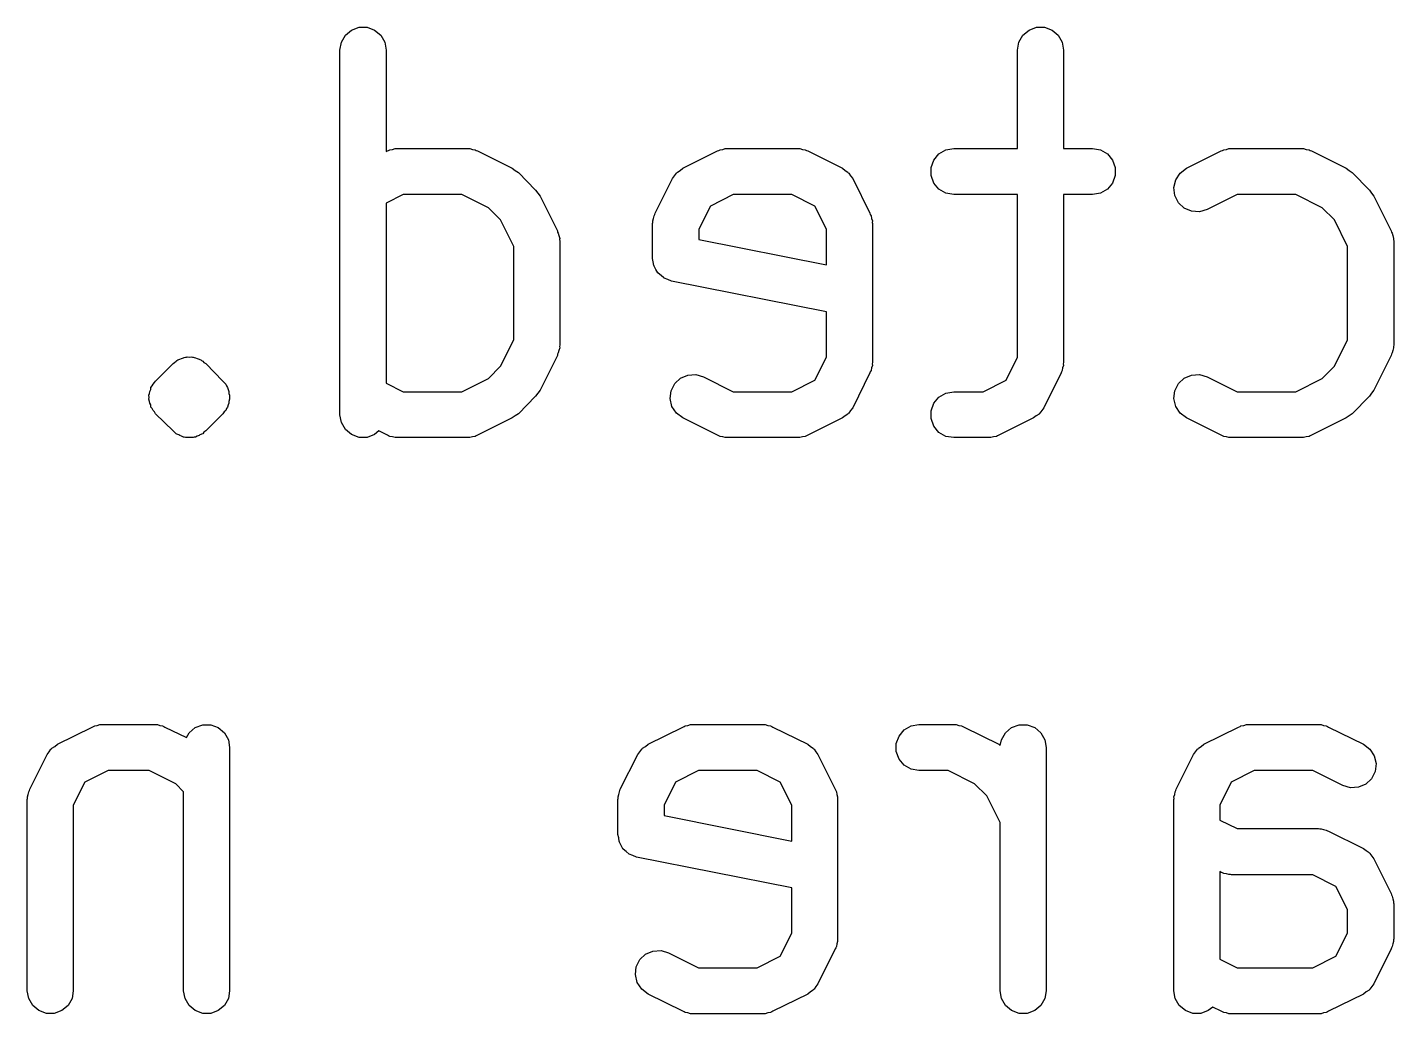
# Model space of a CAD drawing. Extents: x 123.3 to 171.8, y -110.4 to -93.
# Drawn here: x 136.536 to 141.055, y -109.594 to -106.332 of the extents above; entities that cross this region are included whole.
import ezdxf

# ---------------------------------------------------------------- set-up
doc = ezdxf.new("R2010")
doc.units = 0
doc.header["$MEASUREMENT"] = 0
doc.layers.add('BLACK', color=7, linetype='CONTINUOUS')

msp = doc.modelspace()

# ---------------------------------------------------------------- linework, layer by layer
at = {"layer": 'BLACK', "linetype": 'CONTINUOUS'}
for p, q in [((137.608, -106.341), (137.633, -106.332)), ((137.633, -106.332), (137.66, -106.332)), ((137.66, -106.332), (137.684, -106.341)), ((139.849, -106.341), (139.874, -106.332)), ((139.874, -106.332), (139.9, -106.332)), ((139.9, -106.332), (139.925, -106.341)), ((137.575, -106.381), (137.588, -106.358)), ((137.588, -106.358), (137.608, -106.341)), ((137.684, -106.341), (137.705, -106.358)), ((137.705, -106.358), (137.718, -106.381)), ((139.815, -106.381), (139.829, -106.358)), ((139.829, -106.358), (139.849, -106.341)), ((139.925, -106.341), (139.945, -106.358)), ((139.945, -106.358), (139.959, -106.381)), ((137.57, -106.407), (137.575, -106.381)), ((137.57, -107.613), (137.57, -106.407)), ((137.718, -106.381), (137.723, -106.407)), ((137.723, -106.407), (137.723, -106.743)), ((139.811, -106.407), (139.815, -106.381)), ((139.811, -106.733), (139.811, -106.407)), ((139.959, -106.381), (139.963, -106.407)), ((139.963, -106.407), (139.963, -106.733)), ((137.731, -106.739), (137.735, -106.737)), ((137.735, -106.737), (137.744, -106.736)), ((137.744, -106.736), (137.753, -106.733)), ((137.753, -106.733), (137.757, -106.733)), ((137.757, -106.733), (137.761, -106.733)), ((137.761, -106.733), (137.991, -106.733)), ((137.991, -106.733), (137.995, -106.733)), ((137.995, -106.733), (138, -106.733)), ((138, -106.733), (138.008, -106.736)), ((138.008, -106.736), (138.017, -106.737)), ((138.017, -106.737), (138.021, -106.739)), ((138.823, -106.739), (138.827, -106.737)), ((138.827, -106.737), (138.836, -106.736)), ((138.836, -106.736), (138.844, -106.733)), ((138.844, -106.733), (138.849, -106.733)), ((138.849, -106.733), (138.853, -106.733)), ((138.853, -106.733), (139.083, -106.733)), ((139.083, -106.733), (139.087, -106.733)), ((139.087, -106.733), (139.091, -106.733)), ((139.091, -106.733), (139.1, -106.736)), ((139.1, -106.736), (139.109, -106.737)), ((139.109, -106.737), (139.113, -106.739)), ((139.551, -106.75), (139.574, -106.737)), ((139.574, -106.737), (139.6, -106.733)), ((139.6, -106.733), (139.811, -106.733)), ((139.963, -106.733), (140.059, -106.733)), ((140.059, -106.733), (140.085, -106.737)), ((140.085, -106.737), (140.108, -106.75)), ((140.489, -106.739), (140.493, -106.737)), ((140.493, -106.737), (140.502, -106.736)), ((140.502, -106.736), (140.51, -106.733)), ((140.51, -106.733), (140.515, -106.733)), ((140.515, -106.733), (140.519, -106.733)), ((140.519, -106.733), (140.749, -106.733)), ((140.749, -106.733), (140.753, -106.733)), ((140.753, -106.733), (140.757, -106.733)), ((140.757, -106.733), (140.766, -106.736)), ((140.766, -106.736), (140.775, -106.737)), ((140.775, -106.737), (140.779, -106.739)), ((137.723, -106.743), (137.727, -106.741)), ((137.727, -106.741), (137.731, -106.739)), ((138.021, -106.739), (138.025, -106.741)), ((138.025, -106.741), (138.14, -106.798)), ((138.704, -106.798), (138.819, -106.741)), ((138.819, -106.741), (138.823, -106.739)), ((139.113, -106.739), (139.117, -106.741)), ((139.117, -106.741), (139.232, -106.798)), ((139.525, -106.796), (139.534, -106.771)), ((139.534, -106.771), (139.551, -106.75)), ((140.108, -106.75), (140.125, -106.771)), ((140.125, -106.771), (140.134, -106.796)), ((140.37, -106.798), (140.485, -106.741)), ((140.485, -106.741), (140.489, -106.739)), ((140.779, -106.739), (140.783, -106.741)), ((140.783, -106.741), (140.898, -106.798)), ((138.14, -106.798), (138.15, -106.805)), ((138.15, -106.805), (138.16, -106.812)), ((138.16, -106.812), (138.217, -106.87)), ((138.67, -106.832), (138.676, -106.823)), ((138.676, -106.823), (138.683, -106.814)), ((138.683, -106.814), (138.684, -106.813)), ((138.684, -106.813), (138.686, -106.811)), ((138.686, -106.811), (138.695, -106.805)), ((138.695, -106.805), (138.704, -106.798)), ((139.232, -106.798), (139.241, -106.805)), ((139.241, -106.805), (139.25, -106.811)), ((139.25, -106.811), (139.251, -106.813)), ((139.251, -106.813), (139.253, -106.814)), ((139.253, -106.814), (139.259, -106.823)), ((139.259, -106.823), (139.266, -106.832)), ((139.525, -106.822), (139.525, -106.796)), ((139.534, -106.847), (139.525, -106.822)), ((140.134, -106.822), (140.125, -106.847)), ((140.134, -106.796), (140.134, -106.822)), ((140.334, -106.836), (140.349, -106.814)), ((140.349, -106.814), (140.37, -106.798)), ((140.898, -106.798), (140.908, -106.805)), ((140.908, -106.805), (140.918, -106.812)), ((140.918, -106.812), (140.975, -106.87)), ((138.217, -106.87), (138.224, -106.88)), ((138.612, -106.947), (138.67, -106.832)), ((139.266, -106.832), (139.323, -106.947)), ((139.551, -106.867), (139.534, -106.847)), ((139.574, -106.88), (139.551, -106.867)), ((140.108, -106.867), (140.085, -106.88)), ((140.125, -106.847), (140.108, -106.867)), ((140.328, -106.862), (140.334, -106.836)), ((140.331, -106.888), (140.328, -106.862)), ((140.975, -106.87), (140.982, -106.88)), ((137.779, -106.885), (137.723, -106.913)), ((137.723, -106.913), (137.723, -107.509)), ((137.973, -106.885), (137.779, -106.885)), ((138.061, -106.929), (137.973, -106.885)), ((138.224, -106.88), (138.232, -106.89)), ((138.232, -106.89), (138.289, -107.005)), ((138.871, -106.885), (138.795, -106.923)), ((139.065, -106.885), (138.871, -106.885)), ((139.141, -106.923), (139.065, -106.885)), ((139.6, -106.885), (139.574, -106.88)), ((139.811, -106.885), (139.6, -106.885)), ((139.811, -107.423), (139.811, -106.885)), ((140.059, -106.885), (139.963, -106.885)), ((139.963, -106.885), (139.963, -107.441)), ((140.085, -106.88), (140.059, -106.885)), ((140.343, -106.912), (140.331, -106.888)), ((140.362, -106.93), (140.343, -106.912)), ((140.537, -106.885), (140.438, -106.934)), ((140.731, -106.885), (140.537, -106.885)), ((140.819, -106.929), (140.731, -106.885)), ((140.982, -106.88), (140.989, -106.89)), ((140.989, -106.89), (141.047, -107.005)), ((138.101, -106.969), (138.061, -106.929)), ((138.605, -106.972), (138.607, -106.964)), ((138.607, -106.964), (138.609, -106.955)), ((138.609, -106.955), (138.611, -106.951)), ((138.611, -106.951), (138.612, -106.947)), ((138.795, -106.923), (138.757, -106.999)), ((139.179, -106.999), (139.141, -106.923)), ((139.323, -106.947), (139.324, -106.951)), ((139.324, -106.951), (139.327, -106.955)), ((139.327, -106.955), (139.328, -106.964)), ((139.328, -106.964), (139.331, -106.972)), ((140.386, -106.94), (140.362, -106.93)), ((140.413, -106.942), (140.386, -106.94)), ((140.438, -106.934), (140.413, -106.942)), ((140.859, -106.969), (140.819, -106.929)), ((138.145, -107.057), (138.101, -106.969)), ((138.289, -107.005), (138.29, -107.009)), ((138.29, -107.009), (138.292, -107.013)), ((138.604, -106.981), (138.605, -106.977)), ((138.604, -107.096), (138.604, -106.981)), ((138.605, -106.977), (138.605, -106.972)), ((138.757, -106.999), (138.757, -107.034)), ((139.179, -107.118), (139.179, -106.999)), ((139.331, -106.972), (139.33, -106.977)), ((139.33, -106.977), (139.331, -106.981)), ((139.331, -106.981), (139.331, -107.441)), ((140.902, -107.057), (140.859, -106.969)), ((141.047, -107.005), (141.048, -107.009)), ((141.048, -107.009), (141.05, -107.013)), ((138.292, -107.013), (138.294, -107.021)), ((138.294, -107.021), (138.297, -107.03)), ((138.297, -107.03), (138.296, -107.034)), ((138.296, -107.034), (138.297, -107.039)), ((138.297, -107.039), (138.297, -107.383)), ((138.757, -107.034), (139.179, -107.118)), ((141.05, -107.013), (141.052, -107.021)), ((141.052, -107.021), (141.054, -107.03)), ((141.054, -107.03), (141.054, -107.034)), ((141.054, -107.034), (141.055, -107.039)), ((141.055, -107.039), (141.055, -107.383)), ((138.145, -107.365), (138.145, -107.057)), ((138.606, -107.108), (138.604, -107.096)), ((140.902, -107.365), (140.902, -107.057)), ((138.608, -107.12), (138.606, -107.108)), ((138.609, -107.121), (138.608, -107.12)), ((138.609, -107.122), (138.609, -107.121)), ((138.615, -107.133), (138.609, -107.122)), ((138.621, -107.144), (138.615, -107.133)), ((138.622, -107.144), (138.621, -107.144)), ((138.622, -107.145), (138.622, -107.144)), ((138.632, -107.153), (138.622, -107.145)), ((138.641, -107.161), (138.632, -107.153)), ((138.642, -107.161), (138.641, -107.161)), ((138.642, -107.162), (138.642, -107.161)), ((138.654, -107.166), (138.642, -107.162)), ((138.666, -107.171), (138.654, -107.166)), ((139.179, -107.273), (138.666, -107.171)), ((139.179, -107.423), (139.179, -107.273)), ((138.101, -107.453), (138.145, -107.365)), ((140.859, -107.453), (140.902, -107.365)), ((138.29, -107.413), (138.289, -107.417)), ((138.292, -107.409), (138.29, -107.413)), ((138.294, -107.401), (138.292, -107.409)), ((138.297, -107.392), (138.294, -107.401)), ((138.297, -107.383), (138.296, -107.388)), ((138.296, -107.388), (138.297, -107.392)), ((141.048, -107.413), (141.047, -107.417)), ((141.05, -107.409), (141.048, -107.413)), ((141.052, -107.401), (141.05, -107.409)), ((141.054, -107.392), (141.052, -107.401)), ((141.055, -107.383), (141.054, -107.388)), ((141.054, -107.388), (141.054, -107.392)), ((136.96, -107.502), (137.018, -107.444)), ((137.018, -107.444), (137.023, -107.441)), ((137.023, -107.441), (137.028, -107.436)), ((137.028, -107.436), (137.031, -107.434)), ((137.031, -107.434), (137.034, -107.432)), ((137.034, -107.432), (137.037, -107.431)), ((137.037, -107.431), (137.04, -107.429)), ((137.04, -107.429), (137.046, -107.427)), ((137.046, -107.427), (137.052, -107.425)), ((137.052, -107.425), (137.055, -107.424)), ((137.055, -107.424), (137.059, -107.423)), ((137.059, -107.423), (137.062, -107.423)), ((137.062, -107.423), (137.065, -107.422)), ((137.065, -107.422), (137.072, -107.423)), ((137.072, -107.423), (137.078, -107.422)), ((137.078, -107.422), (137.082, -107.423)), ((137.082, -107.423), (137.085, -107.423)), ((137.085, -107.423), (137.088, -107.424)), ((137.088, -107.424), (137.092, -107.425)), ((137.092, -107.425), (137.098, -107.427)), ((137.098, -107.427), (137.104, -107.429)), ((137.104, -107.429), (137.107, -107.431)), ((137.107, -107.431), (137.11, -107.432)), ((137.11, -107.432), (137.112, -107.434)), ((137.112, -107.434), (137.116, -107.436)), ((137.116, -107.436), (137.12, -107.441)), ((137.12, -107.441), (137.126, -107.444)), ((137.126, -107.444), (137.183, -107.502)), ((138.061, -107.493), (138.101, -107.453)), ((138.289, -107.417), (138.232, -107.532)), ((139.141, -107.499), (139.179, -107.423)), ((139.328, -107.458), (139.327, -107.467)), ((139.331, -107.45), (139.328, -107.458)), ((139.331, -107.441), (139.33, -107.445)), ((139.33, -107.445), (139.331, -107.45)), ((139.773, -107.499), (139.811, -107.423)), ((139.96, -107.458), (139.959, -107.467)), ((139.963, -107.45), (139.96, -107.458)), ((139.963, -107.441), (139.962, -107.445)), ((139.962, -107.445), (139.963, -107.45)), ((140.819, -107.493), (140.859, -107.453)), ((141.047, -107.417), (140.989, -107.532)), ((136.952, -107.512), (136.957, -107.507)), ((136.957, -107.507), (136.96, -107.502)), ((137.183, -107.502), (137.187, -107.507)), ((137.187, -107.507), (137.192, -107.512)), ((137.973, -107.537), (138.061, -107.493)), ((138.677, -107.51), (138.696, -107.492)), ((138.696, -107.492), (138.72, -107.482)), ((138.72, -107.482), (138.747, -107.48)), ((138.747, -107.48), (138.772, -107.488)), ((138.772, -107.488), (138.871, -107.537)), ((139.065, -107.537), (139.141, -107.499)), ((139.323, -107.475), (139.266, -107.59)), ((139.324, -107.471), (139.323, -107.475)), ((139.327, -107.467), (139.324, -107.471)), ((139.697, -107.537), (139.773, -107.499)), ((139.955, -107.475), (139.898, -107.59)), ((139.956, -107.471), (139.955, -107.475)), ((139.959, -107.467), (139.956, -107.471)), ((140.343, -107.51), (140.362, -107.492)), ((140.362, -107.492), (140.386, -107.482)), ((140.386, -107.482), (140.413, -107.48)), ((140.413, -107.48), (140.438, -107.488)), ((140.438, -107.488), (140.537, -107.537)), ((140.731, -107.537), (140.819, -107.493)), ((136.938, -107.549), (136.94, -107.543)), ((136.939, -107.556), (136.938, -107.549)), ((136.94, -107.543), (136.941, -107.536)), ((136.941, -107.536), (136.944, -107.53)), ((136.944, -107.53), (136.945, -107.523)), ((136.945, -107.523), (136.949, -107.518)), ((136.949, -107.518), (136.952, -107.512)), ((137.192, -107.512), (137.195, -107.518)), ((137.195, -107.518), (137.198, -107.523)), ((137.198, -107.523), (137.2, -107.53)), ((137.2, -107.53), (137.203, -107.536)), ((137.203, -107.536), (137.203, -107.543)), ((137.203, -107.543), (137.205, -107.549)), ((137.205, -107.549), (137.205, -107.556)), ((137.723, -107.509), (137.779, -107.537)), ((137.779, -107.537), (137.973, -107.537)), ((138.217, -107.552), (138.16, -107.61)), ((138.224, -107.542), (138.217, -107.552)), ((138.232, -107.532), (138.224, -107.542)), ((138.662, -107.56), (138.665, -107.534)), ((138.665, -107.534), (138.677, -107.51)), ((138.871, -107.537), (139.065, -107.537)), ((139.551, -107.555), (139.574, -107.542)), ((139.574, -107.542), (139.6, -107.537)), ((139.6, -107.537), (139.697, -107.537)), ((140.328, -107.56), (140.331, -107.534)), ((140.331, -107.534), (140.343, -107.51)), ((140.537, -107.537), (140.731, -107.537)), ((140.975, -107.552), (140.918, -107.61)), ((140.982, -107.542), (140.975, -107.552)), ((140.989, -107.532), (140.982, -107.542)), ((136.938, -107.562), (136.939, -107.556)), ((136.94, -107.569), (136.938, -107.562)), ((136.941, -107.575), (136.94, -107.569)), ((136.944, -107.581), (136.941, -107.575)), ((136.945, -107.588), (136.944, -107.581)), ((136.949, -107.593), (136.945, -107.588)), ((136.952, -107.599), (136.949, -107.593)), ((137.195, -107.593), (137.192, -107.599)), ((137.198, -107.588), (137.195, -107.593)), ((137.2, -107.581), (137.198, -107.588)), ((137.203, -107.575), (137.2, -107.581)), ((137.205, -107.562), (137.203, -107.569)), ((137.203, -107.569), (137.203, -107.575)), ((137.205, -107.556), (137.205, -107.562)), ((138.668, -107.586), (138.662, -107.56)), ((138.683, -107.608), (138.668, -107.586)), ((139.266, -107.59), (139.259, -107.599)), ((139.525, -107.6), (139.534, -107.575)), ((139.534, -107.575), (139.551, -107.555)), ((139.898, -107.59), (139.891, -107.599)), ((140.334, -107.586), (140.328, -107.56)), ((140.349, -107.608), (140.334, -107.586)), ((136.957, -107.604), (136.952, -107.599)), ((136.96, -107.61), (136.957, -107.604)), ((137.018, -107.667), (136.96, -107.61)), ((137.183, -107.61), (137.126, -107.667)), ((137.187, -107.604), (137.183, -107.61)), ((137.192, -107.599), (137.187, -107.604)), ((137.575, -107.639), (137.57, -107.613)), ((137.588, -107.662), (137.575, -107.639)), ((138.14, -107.624), (138.025, -107.681)), ((138.15, -107.617), (138.14, -107.624)), ((138.16, -107.61), (138.15, -107.617)), ((138.704, -107.624), (138.683, -107.608)), ((138.819, -107.681), (138.704, -107.624)), ((139.232, -107.624), (139.117, -107.681)), ((139.241, -107.617), (139.232, -107.624)), ((139.25, -107.611), (139.241, -107.617)), ((139.251, -107.609), (139.25, -107.611)), ((139.253, -107.608), (139.251, -107.609)), ((139.259, -107.599), (139.253, -107.608)), ((139.525, -107.626), (139.525, -107.6)), ((139.534, -107.651), (139.525, -107.626)), ((139.864, -107.624), (139.749, -107.681)), ((139.873, -107.617), (139.864, -107.624)), ((139.882, -107.611), (139.873, -107.617)), ((139.883, -107.609), (139.882, -107.611)), ((139.885, -107.608), (139.883, -107.609)), ((139.891, -107.599), (139.885, -107.608)), ((140.37, -107.624), (140.349, -107.608)), ((140.485, -107.681), (140.37, -107.624)), ((140.898, -107.624), (140.783, -107.681)), ((140.908, -107.617), (140.898, -107.624)), ((140.918, -107.61), (140.908, -107.617)), ((137.023, -107.671), (137.018, -107.667)), ((137.028, -107.676), (137.023, -107.671)), ((137.031, -107.677), (137.028, -107.676)), ((137.034, -107.679), (137.031, -107.677)), ((137.037, -107.68), (137.034, -107.679)), ((137.04, -107.682), (137.037, -107.68)), ((137.046, -107.684), (137.04, -107.682)), ((137.052, -107.687), (137.046, -107.684)), ((137.055, -107.687), (137.052, -107.687)), ((137.059, -107.688), (137.055, -107.687)), ((137.088, -107.687), (137.085, -107.688)), ((137.092, -107.687), (137.088, -107.687)), ((137.098, -107.684), (137.092, -107.687)), ((137.104, -107.682), (137.098, -107.684)), ((137.107, -107.68), (137.104, -107.682)), ((137.11, -107.679), (137.107, -107.68)), ((137.112, -107.677), (137.11, -107.679)), ((137.116, -107.676), (137.112, -107.677)), ((137.12, -107.671), (137.116, -107.676)), ((137.126, -107.667), (137.12, -107.671)), ((137.608, -107.679), (137.588, -107.662)), ((137.633, -107.688), (137.608, -107.679)), ((137.684, -107.679), (137.66, -107.688)), ((137.699, -107.667), (137.684, -107.679)), ((137.727, -107.681), (137.699, -107.667)), ((137.731, -107.683), (137.727, -107.681)), ((137.735, -107.685), (137.731, -107.683)), ((137.744, -107.686), (137.735, -107.685)), ((137.753, -107.689), (137.744, -107.686)), ((138.008, -107.686), (138, -107.689)), ((138.017, -107.685), (138.008, -107.686)), ((138.021, -107.683), (138.017, -107.685)), ((138.025, -107.681), (138.021, -107.683)), ((138.823, -107.683), (138.819, -107.681)), ((138.827, -107.685), (138.823, -107.683)), ((138.836, -107.686), (138.827, -107.685)), ((138.844, -107.689), (138.836, -107.686)), ((139.1, -107.686), (139.091, -107.689)), ((139.109, -107.685), (139.1, -107.686)), ((139.113, -107.683), (139.109, -107.685)), ((139.117, -107.681), (139.113, -107.683)), ((139.551, -107.672), (139.534, -107.651)), ((139.574, -107.685), (139.551, -107.672)), ((139.6, -107.689), (139.574, -107.685)), ((139.732, -107.686), (139.723, -107.689)), ((139.741, -107.685), (139.732, -107.686)), ((139.745, -107.683), (139.741, -107.685)), ((139.749, -107.681), (139.745, -107.683)), ((140.489, -107.683), (140.485, -107.681)), ((140.493, -107.685), (140.489, -107.683)), ((140.502, -107.686), (140.493, -107.685)), ((140.51, -107.689), (140.502, -107.686)), ((140.766, -107.686), (140.757, -107.689)), ((140.775, -107.685), (140.766, -107.686)), ((140.779, -107.683), (140.775, -107.685)), ((140.783, -107.681), (140.779, -107.683)), ((137.062, -107.688), (137.059, -107.688)), ((137.065, -107.689), (137.062, -107.688)), ((137.072, -107.688), (137.065, -107.689)), ((137.078, -107.689), (137.072, -107.688)), ((137.082, -107.688), (137.078, -107.689)), ((137.085, -107.688), (137.082, -107.688)), ((137.66, -107.688), (137.633, -107.688)), ((137.757, -107.689), (137.753, -107.689)), ((137.761, -107.689), (137.757, -107.689)), ((137.991, -107.689), (137.761, -107.689)), ((137.995, -107.689), (137.991, -107.689)), ((138, -107.689), (137.995, -107.689)), ((138.849, -107.689), (138.844, -107.689)), ((138.853, -107.689), (138.849, -107.689)), ((139.083, -107.689), (138.853, -107.689)), ((139.087, -107.689), (139.083, -107.689)), ((139.091, -107.689), (139.087, -107.689)), ((139.715, -107.689), (139.6, -107.689)), ((139.719, -107.689), (139.715, -107.689)), ((139.723, -107.689), (139.719, -107.689)), ((140.515, -107.689), (140.51, -107.689)), ((140.519, -107.689), (140.515, -107.689)), ((140.749, -107.689), (140.519, -107.689)), ((140.753, -107.689), (140.749, -107.689)), ((140.757, -107.689), (140.753, -107.689)), ((136.636, -108.703), (136.75, -108.646)), ((136.75, -108.646), (136.755, -108.644)), ((136.755, -108.644), (136.759, -108.642)), ((136.759, -108.642), (136.767, -108.641)), ((136.767, -108.641), (136.776, -108.638)), ((136.776, -108.638), (136.78, -108.638)), ((136.78, -108.638), (136.785, -108.638)), ((136.785, -108.638), (136.957, -108.638)), ((136.957, -108.638), (136.961, -108.638)), ((136.961, -108.638), (136.966, -108.638)), ((136.966, -108.638), (136.974, -108.641)), ((136.974, -108.641), (136.983, -108.642)), ((136.983, -108.642), (136.987, -108.644)), ((136.987, -108.644), (136.991, -108.646)), ((136.991, -108.646), (137.062, -108.681)), ((137.062, -108.681), (137.071, -108.665)), ((137.071, -108.665), (137.091, -108.648)), ((137.091, -108.648), (137.116, -108.639)), ((137.116, -108.639), (137.143, -108.639)), ((137.143, -108.639), (137.167, -108.648)), ((137.167, -108.648), (137.188, -108.665)), ((137.188, -108.665), (137.201, -108.688)), ((138.589, -108.703), (138.704, -108.646)), ((138.704, -108.646), (138.708, -108.644)), ((138.708, -108.644), (138.712, -108.642)), ((138.712, -108.642), (138.721, -108.641)), ((138.721, -108.641), (138.729, -108.638)), ((138.729, -108.638), (138.734, -108.638)), ((138.734, -108.638), (138.738, -108.638)), ((138.738, -108.638), (138.968, -108.638)), ((138.968, -108.638), (138.972, -108.638)), ((138.972, -108.638), (138.976, -108.638)), ((138.976, -108.638), (138.985, -108.641)), ((138.985, -108.641), (138.994, -108.642)), ((138.994, -108.642), (138.998, -108.644)), ((138.998, -108.644), (139.002, -108.646)), ((139.002, -108.646), (139.117, -108.703)), ((139.41, -108.701), (139.419, -108.676)), ((139.419, -108.676), (139.436, -108.655)), ((139.436, -108.655), (139.459, -108.642)), ((139.459, -108.642), (139.485, -108.638)), ((139.485, -108.638), (139.6, -108.638)), ((139.6, -108.638), (139.604, -108.638)), ((139.604, -108.638), (139.608, -108.638)), ((139.608, -108.638), (139.617, -108.641)), ((139.617, -108.641), (139.626, -108.642)), ((139.626, -108.642), (139.63, -108.644)), ((139.63, -108.644), (139.634, -108.646)), ((139.634, -108.646), (139.749, -108.703)), ((139.758, -108.688), (139.771, -108.665)), ((139.771, -108.665), (139.791, -108.648)), ((139.791, -108.648), (139.816, -108.639)), ((139.816, -108.639), (139.843, -108.639)), ((139.843, -108.639), (139.868, -108.648)), ((139.868, -108.648), (139.888, -108.665)), ((139.888, -108.665), (139.901, -108.688)), ((140.427, -108.703), (140.542, -108.646)), ((140.542, -108.646), (140.547, -108.644)), ((140.547, -108.644), (140.55, -108.642)), ((140.55, -108.642), (140.559, -108.641)), ((140.559, -108.641), (140.568, -108.638)), ((140.568, -108.638), (140.572, -108.638)), ((140.572, -108.638), (140.576, -108.638)), ((140.576, -108.638), (140.806, -108.638)), ((140.806, -108.638), (140.811, -108.638)), ((140.811, -108.638), (140.815, -108.638)), ((140.815, -108.638), (140.823, -108.641)), ((140.823, -108.641), (140.832, -108.642)), ((140.832, -108.642), (140.836, -108.644)), ((140.836, -108.644), (140.84, -108.646)), ((140.84, -108.646), (140.955, -108.703)), ((136.608, -108.728), (136.614, -108.719)), ((136.614, -108.719), (136.616, -108.718)), ((136.616, -108.718), (136.617, -108.716)), ((136.617, -108.716), (136.627, -108.71)), ((136.627, -108.71), (136.636, -108.703)), ((137.201, -108.688), (137.205, -108.714)), ((137.205, -108.714), (137.205, -109.518)), ((138.562, -108.728), (138.568, -108.719)), ((138.568, -108.719), (138.569, -108.718)), ((138.569, -108.718), (138.571, -108.716)), ((138.571, -108.716), (138.58, -108.71)), ((138.58, -108.71), (138.589, -108.703)), ((139.117, -108.703), (139.126, -108.71)), ((139.126, -108.71), (139.135, -108.716)), ((139.135, -108.716), (139.136, -108.718)), ((139.136, -108.718), (139.138, -108.719)), ((139.138, -108.719), (139.144, -108.728)), ((139.41, -108.727), (139.41, -108.701)), ((139.419, -108.752), (139.41, -108.727)), ((139.749, -108.703), (139.754, -108.707)), ((139.754, -108.707), (139.758, -108.688)), ((139.901, -108.688), (139.906, -108.714)), ((139.906, -108.714), (139.906, -109.518)), ((140.4, -108.728), (140.406, -108.719)), ((140.406, -108.719), (140.408, -108.718)), ((140.408, -108.718), (140.409, -108.716)), ((140.409, -108.716), (140.418, -108.71)), ((140.418, -108.71), (140.427, -108.703)), ((140.955, -108.703), (140.976, -108.719)), ((140.976, -108.719), (140.991, -108.741)), ((136.544, -108.852), (136.602, -108.737)), ((136.602, -108.737), (136.608, -108.728)), ((138.497, -108.852), (138.555, -108.737)), ((138.555, -108.737), (138.562, -108.728)), ((139.144, -108.728), (139.151, -108.737)), ((139.151, -108.737), (139.208, -108.852)), ((139.436, -108.772), (139.419, -108.752)), ((139.459, -108.785), (139.436, -108.772)), ((140.336, -108.852), (140.393, -108.737)), ((140.393, -108.737), (140.4, -108.728)), ((140.991, -108.741), (140.997, -108.767)), ((140.997, -108.767), (140.994, -108.793)), ((136.803, -108.79), (136.726, -108.828)), ((136.939, -108.79), (136.803, -108.79)), ((137.027, -108.834), (136.939, -108.79)), ((138.756, -108.79), (138.68, -108.828)), ((138.95, -108.79), (138.756, -108.79)), ((139.026, -108.828), (138.95, -108.79)), ((139.485, -108.79), (139.459, -108.785)), ((139.582, -108.79), (139.485, -108.79)), ((139.669, -108.834), (139.582, -108.79)), ((140.594, -108.79), (140.518, -108.828)), ((140.788, -108.79), (140.594, -108.79)), ((140.887, -108.839), (140.788, -108.79)), ((140.982, -108.817), (140.963, -108.835)), ((140.994, -108.793), (140.982, -108.817)), ((136.539, -108.869), (136.541, -108.86)), ((136.541, -108.86), (136.543, -108.856)), ((136.543, -108.856), (136.544, -108.852)), ((136.726, -108.828), (136.688, -108.904)), ((137.053, -108.86), (137.027, -108.834)), ((137.053, -109.518), (137.053, -108.86)), ((138.492, -108.869), (138.494, -108.86)), ((138.494, -108.86), (138.496, -108.856)), ((138.496, -108.856), (138.497, -108.852)), ((138.68, -108.828), (138.642, -108.904)), ((139.064, -108.904), (139.026, -108.828)), ((139.208, -108.852), (139.21, -108.856)), ((139.21, -108.856), (139.212, -108.86)), ((139.212, -108.86), (139.213, -108.869)), ((139.709, -108.874), (139.669, -108.834)), ((140.331, -108.869), (140.332, -108.86)), ((140.332, -108.86), (140.335, -108.856)), ((140.335, -108.856), (140.336, -108.852)), ((140.518, -108.828), (140.48, -108.904)), ((140.912, -108.847), (140.887, -108.839)), ((140.939, -108.845), (140.912, -108.847)), ((140.963, -108.835), (140.939, -108.845)), ((136.536, -108.886), (136.537, -108.882)), ((136.536, -109.518), (136.536, -108.886)), ((136.537, -108.877), (136.539, -108.869)), ((136.537, -108.882), (136.537, -108.877)), ((136.688, -108.904), (136.688, -109.518)), ((138.489, -108.886), (138.49, -108.882)), ((138.489, -109.001), (138.489, -108.886)), ((138.49, -108.877), (138.492, -108.869)), ((138.49, -108.882), (138.49, -108.877)), ((138.642, -108.904), (138.642, -108.939)), ((139.064, -109.023), (139.064, -108.904)), ((139.213, -108.869), (139.216, -108.877)), ((139.216, -108.877), (139.216, -108.882)), ((139.216, -108.882), (139.216, -108.886)), ((139.216, -108.886), (139.216, -109.346)), ((139.753, -108.962), (139.709, -108.874)), ((140.328, -108.877), (140.331, -108.869)), ((140.329, -108.882), (140.328, -108.877)), ((140.328, -108.886), (140.329, -108.882)), ((140.328, -109.518), (140.328, -108.886)), ((140.48, -108.904), (140.48, -108.954)), ((138.642, -108.939), (139.064, -109.023)), ((139.753, -109.518), (139.753, -108.962)), ((140.48, -108.954), (140.537, -108.982)), ((140.537, -108.982), (140.806, -108.982)), ((140.806, -108.982), (140.811, -108.983)), ((140.811, -108.983), (140.815, -108.983)), ((140.815, -108.983), (140.823, -108.985)), ((140.823, -108.985), (140.832, -108.987)), ((140.832, -108.987), (140.836, -108.989)), ((140.836, -108.989), (140.84, -108.99)), ((140.84, -108.99), (140.955, -109.048)), ((138.492, -109.013), (138.489, -109.001)), ((138.493, -109.025), (138.492, -109.013)), ((138.494, -109.026), (138.493, -109.025)), ((138.494, -109.027), (138.494, -109.026)), ((138.5, -109.038), (138.494, -109.027)), ((138.506, -109.049), (138.5, -109.038)), ((138.507, -109.049), (138.506, -109.049)), ((138.507, -109.05), (138.507, -109.049)), ((138.517, -109.058), (138.507, -109.05)), ((138.526, -109.066), (138.517, -109.058)), ((138.527, -109.066), (138.526, -109.066)), ((138.527, -109.067), (138.527, -109.066)), ((138.539, -109.071), (138.527, -109.067)), ((138.551, -109.076), (138.539, -109.071)), ((139.064, -109.178), (138.551, -109.076)), ((140.955, -109.048), (140.964, -109.054)), ((140.964, -109.054), (140.974, -109.061)), ((140.974, -109.061), (140.975, -109.062)), ((140.975, -109.062), (140.976, -109.064)), ((140.976, -109.064), (140.983, -109.073)), ((140.983, -109.073), (140.989, -109.082)), ((140.989, -109.082), (141.047, -109.197)), ((140.485, -109.127), (140.48, -109.124)), ((140.48, -109.124), (140.48, -109.414)), ((140.489, -109.128), (140.485, -109.127)), ((140.493, -109.13), (140.489, -109.128)), ((140.502, -109.132), (140.493, -109.13)), ((140.51, -109.134), (140.502, -109.132)), ((139.064, -109.328), (139.064, -109.178)), ((140.515, -109.134), (140.51, -109.134)), ((140.519, -109.135), (140.515, -109.134)), ((140.788, -109.135), (140.519, -109.135)), ((140.864, -109.173), (140.788, -109.135)), ((140.902, -109.249), (140.864, -109.173)), ((141.047, -109.197), (141.048, -109.201)), ((141.048, -109.201), (141.05, -109.205)), ((141.05, -109.205), (141.052, -109.214)), ((141.052, -109.214), (141.054, -109.222)), ((141.054, -109.222), (141.054, -109.227)), ((140.902, -109.328), (140.902, -109.249)), ((141.054, -109.227), (141.055, -109.231)), ((141.055, -109.231), (141.055, -109.346)), ((139.026, -109.404), (139.064, -109.328)), ((139.216, -109.355), (139.213, -109.363)), ((139.216, -109.346), (139.216, -109.35)), ((139.216, -109.35), (139.216, -109.355)), ((140.864, -109.404), (140.902, -109.328)), ((141.054, -109.355), (141.052, -109.363)), ((141.055, -109.346), (141.054, -109.35)), ((141.054, -109.35), (141.054, -109.355)), ((138.562, -109.415), (138.581, -109.397)), ((138.581, -109.397), (138.605, -109.387)), ((138.605, -109.387), (138.632, -109.385)), ((138.632, -109.385), (138.657, -109.393)), ((138.657, -109.393), (138.756, -109.442)), ((138.95, -109.442), (139.026, -109.404)), ((139.208, -109.38), (139.151, -109.495)), ((139.21, -109.376), (139.208, -109.38)), ((139.212, -109.372), (139.21, -109.376)), ((139.213, -109.363), (139.212, -109.372)), ((140.788, -109.442), (140.864, -109.404)), ((141.047, -109.38), (140.989, -109.495)), ((141.048, -109.376), (141.047, -109.38)), ((141.05, -109.372), (141.048, -109.376)), ((141.052, -109.363), (141.05, -109.372)), ((138.547, -109.465), (138.55, -109.439)), ((138.55, -109.439), (138.562, -109.415)), ((138.756, -109.442), (138.95, -109.442)), ((140.48, -109.414), (140.537, -109.442)), ((140.537, -109.442), (140.788, -109.442)), ((138.553, -109.491), (138.547, -109.465)), ((138.568, -109.513), (138.553, -109.491)), ((139.151, -109.495), (139.144, -109.504)), ((140.989, -109.495), (140.983, -109.504)), ((136.541, -109.544), (136.536, -109.518)), ((136.688, -109.518), (136.684, -109.544)), ((137.058, -109.544), (137.053, -109.518)), ((137.205, -109.518), (137.201, -109.544)), ((138.589, -109.529), (138.568, -109.513)), ((138.704, -109.586), (138.589, -109.529)), ((139.117, -109.529), (139.002, -109.586)), ((139.126, -109.522), (139.117, -109.529)), ((139.135, -109.516), (139.126, -109.522)), ((139.136, -109.514), (139.135, -109.516)), ((139.138, -109.513), (139.136, -109.514)), ((139.144, -109.504), (139.138, -109.513)), ((139.758, -109.544), (139.753, -109.518)), ((139.906, -109.518), (139.901, -109.544)), ((140.332, -109.544), (140.328, -109.518)), ((140.955, -109.529), (140.84, -109.586)), ((140.964, -109.522), (140.955, -109.529)), ((140.974, -109.516), (140.964, -109.522)), ((140.975, -109.514), (140.974, -109.516)), ((140.976, -109.513), (140.975, -109.514)), ((140.983, -109.504), (140.976, -109.513)), ((136.554, -109.567), (136.541, -109.544)), ((136.574, -109.584), (136.554, -109.567)), ((136.599, -109.593), (136.574, -109.584)), ((136.65, -109.584), (136.625, -109.593)), ((136.671, -109.567), (136.65, -109.584)), ((136.684, -109.544), (136.671, -109.567)), ((137.071, -109.567), (137.058, -109.544)), ((137.091, -109.584), (137.071, -109.567)), ((137.116, -109.593), (137.091, -109.584)), ((137.167, -109.584), (137.143, -109.593)), ((137.188, -109.567), (137.167, -109.584)), ((137.201, -109.544), (137.188, -109.567)), ((139.771, -109.567), (139.758, -109.544)), ((139.791, -109.584), (139.771, -109.567)), ((139.816, -109.593), (139.791, -109.584)), ((139.868, -109.584), (139.843, -109.593)), ((139.888, -109.567), (139.868, -109.584)), ((139.901, -109.544), (139.888, -109.567)), ((140.346, -109.567), (140.332, -109.544)), ((140.366, -109.584), (140.346, -109.567)), ((140.391, -109.593), (140.366, -109.584)), ((140.442, -109.584), (140.417, -109.593)), ((140.457, -109.572), (140.442, -109.584)), ((140.485, -109.586), (140.457, -109.572)), ((136.625, -109.593), (136.599, -109.593)), ((137.143, -109.593), (137.116, -109.593)), ((138.708, -109.588), (138.704, -109.586)), ((138.712, -109.59), (138.708, -109.588)), ((138.721, -109.591), (138.712, -109.59)), ((138.729, -109.594), (138.721, -109.591)), ((138.734, -109.594), (138.729, -109.594)), ((138.738, -109.594), (138.734, -109.594)), ((138.968, -109.594), (138.738, -109.594)), ((138.972, -109.594), (138.968, -109.594)), ((138.976, -109.594), (138.972, -109.594)), ((138.985, -109.591), (138.976, -109.594)), ((138.994, -109.59), (138.985, -109.591)), ((138.998, -109.588), (138.994, -109.59)), ((139.002, -109.586), (138.998, -109.588)), ((139.843, -109.593), (139.816, -109.593)), ((140.417, -109.593), (140.391, -109.593)), ((140.489, -109.588), (140.485, -109.586)), ((140.493, -109.59), (140.489, -109.588)), ((140.502, -109.591), (140.493, -109.59)), ((140.51, -109.594), (140.502, -109.591)), ((140.515, -109.594), (140.51, -109.594)), ((140.519, -109.594), (140.515, -109.594)), ((140.806, -109.594), (140.519, -109.594)), ((140.811, -109.594), (140.806, -109.594)), ((140.815, -109.594), (140.811, -109.594)), ((140.823, -109.591), (140.815, -109.594)), ((140.832, -109.59), (140.823, -109.591)), ((140.836, -109.588), (140.832, -109.59)), ((140.84, -109.586), (140.836, -109.588))]:
    msp.add_line(p, q, dxfattribs=at)

doc.saveas('drawing.dxf')
